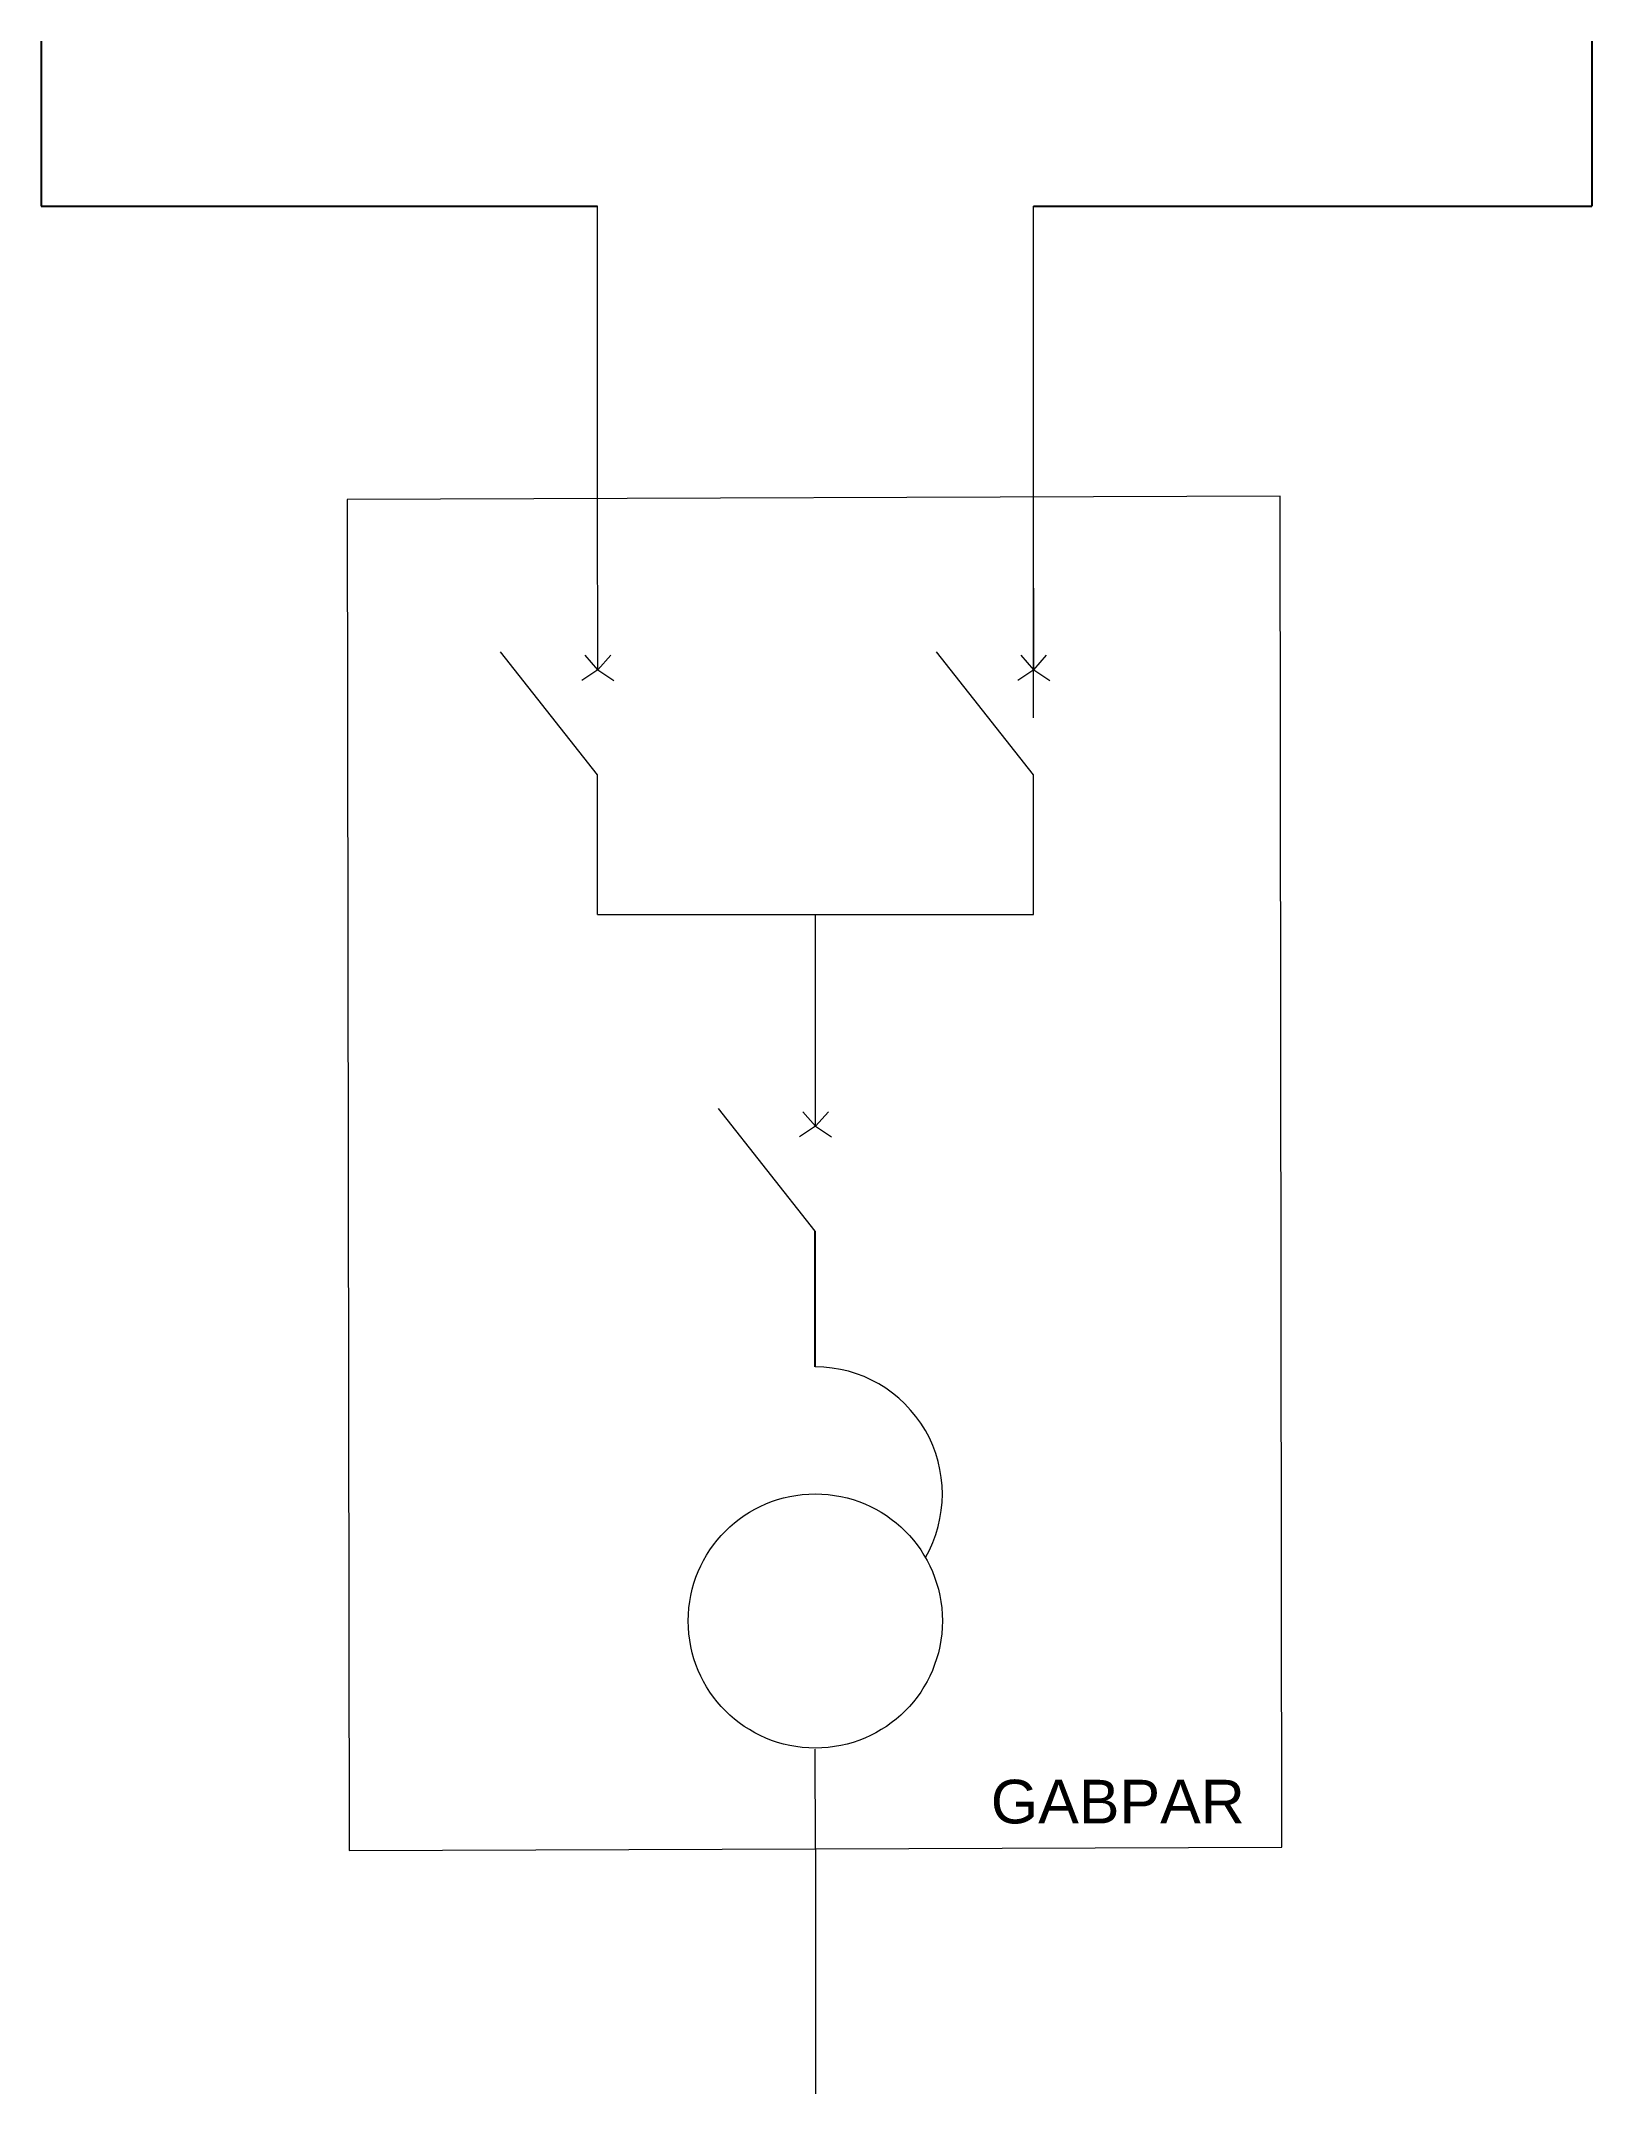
# Model space of a CAD drawing. Header units: millimetres. Extents: x -71 to 71, y 0 to 188.
import ezdxf

# ---------------------------------------------------------------- set-up
doc = ezdxf.new("R2010")
doc.units = ezdxf.units.MM
doc.layers.add('ACOT', color=7, linetype='Continuous')
doc.styles.get("Standard").update_dxf_attribs({"font": 'arial.ttf'})

msp = doc.modelspace()

# ---------------------------------------------------------------- linework, layer by layer
for p, q in [((71.18, 188.2), (71.19, 173.06)), ((-70.99, 188.2), (-70.98, 173.06)), ((70.7, 173.06), (71.19, 173.06))]:
    msp.add_line(p, q)
at = {"color": 7}
for p, q in [((-70.98, 173.06), (-19.99, 173.07)), ((20, 173.05), (70.7, 173.06)), ((-0.01, 66.65), (-0.01, 79.09))]:
    msp.add_line(p, q, dxfattribs=at)
at = {"lineweight": 18}
for p, q in [((-19.99, 146.18), (-19.99, 173.06)), ((20.01, 126.17), (20, 173.06)), ((-19.94, 130.53), (-19.99, 146.18)), ((20.03, 130.53), (19.99, 145.6)), ((-19.98, 120.93), (-28.87, 132.2)), ((-19.95, 130.56), (-21.12, 131.9)), ((-19.95, 130.56), (-18.77, 131.9)), ((20, 120.93), (11.11, 132.2)), ((20.03, 130.56), (18.85, 131.9)), ((20.03, 130.56), (21.2, 131.9)), ((-19.95, 130.56), (-21.42, 129.57)), ((-19.95, 130.56), (-18.47, 129.57)), ((20.03, 130.56), (18.55, 129.57)), ((20.03, 130.56), (21.5, 129.57)), ((-19.98, 108.13), (-19.98, 120.93)), ((20, 108.13), (20, 120.93)), ((-19.98, 108.13), (20, 108.13)), ((-0.01, 79.09), (-8.9, 90.35)), ((0.02, 88.72), (-1.46, 87.73)), ((0.02, 88.72), (-1.16, 90.05)), ((0.02, 88.72), (-1.16, 90.05)), ((0.02, 88.72), (1.19, 90.05)), ((0.02, 88.72), (1.49, 87.73))]:
    msp.add_line(p, q, dxfattribs=at)
msp.add_lwpolyline([(-42.92, 146.18), (-42.76, 22.32), (42.76, 22.62), (42.6, 146.48)], close=True, dxfattribs=at)
at = {"color": 0, "linetype": 'ByBlock', "lineweight": 18}
msp.add_circle((-0.01, 43.36), 11.65, dxfattribs=at)
msp.add_arc((-0.01, 55), 11.65, 330, 90, dxfattribs=at)
at = {"layer": 'ACOT', "color": 0, "linetype": 'ByBlock', "lineweight": 18}
for p, q in [((0.02, 88.72), (0.01, 108.13)), ((0, 22.47), (-0.01, 31.61))]:
    msp.add_line(p, q, dxfattribs=at)
at = {"layer": 'ACOT', "color": 0, "lineweight": 18}
msp.add_line((0, 22.47), (0, 0), dxfattribs=at)

# ---------------------------------------------------------------- texts
at = {"color": 0, "lineweight": 18}
msp.add_text('GABPAR', height=4, dxfattribs=at).set_placement((16.08, 24.8))

doc.saveas('drawing.dxf')
